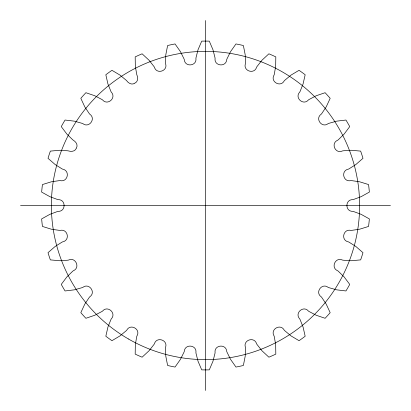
<?xml version="1.0" encoding="UTF-8"?>
<svg xmlns="http://www.w3.org/2000/svg" width="411" height="411" viewBox="0 0 411 411"><rect width="100%" height="100%" fill="white"/><g stroke="black" fill="none" stroke-linecap="round" stroke-linejoin="round"><path stroke-width="0.62" d="M76.477 147.945C78.203 144.975 75.896 141.667 73.271 140.208A25.713 25.713 0 0 1 72.675 139.75L66.901 134.114L61.27 126.603A164.4 164.4 0 0 1 65.056 120.043L74.376 121.163L82.143 123.346A25.713 25.713 0 0 1 82.842 123.634C89.074 128.54 96.328 118.553 89.737 114.145A25.713 25.713 0 0 1 89.249 113.57L84.774 106.855L80.823 98.337A164.4 164.4 0 0 1 85.894 92.711L94.777 95.742L101.923 99.498A25.713 25.713 0 0 1 102.544 99.919C107.615 106.017 116.791 97.756 111.258 92.069A25.713 25.713 0 0 1 110.903 91.406L107.918 83.911L105.827 74.761A164.4 164.4 0 0 1 111.956 70.307L120.017 75.121L126.223 80.279A25.713 25.713 0 0 1 126.742 80.818C128.468 83.279 131.998 85.231 134.772 83.197M76.389 148.13C75.341 151.402 71.339 151.895 68.498 150.924A25.713 25.713 0 0 0 67.758 150.791L59.708 150.267L50.358 151.109A164.4 164.4 0 0 0 48.015 158.312L55.089 164.487L61.907 168.803A25.713 25.713 0 0 0 62.585 169.127C70.404 170.473 67.836 182.551 60.145 180.599A25.713 25.713 0 0 0 59.395 180.624L51.411 181.785L42.441 184.554A164.4 164.4 0 0 0 41.65 192.086L49.849 196.658L57.417 199.458A25.713 25.713 0 0 0 58.146 199.638C66.073 199.325 66.073 211.675 58.146 211.367A25.713 25.713 0 0 0 57.417 211.542L49.849 214.342L41.65 218.914A164.4 164.4 0 0 0 42.441 226.446L51.411 229.215L59.395 230.376A25.713 25.713 0 0 0 60.145 230.401C67.836 228.449 70.404 240.527 62.585 241.874A25.713 25.713 0 0 0 61.907 242.197L55.089 246.513L48.015 252.688A164.4 164.4 0 0 0 50.358 259.891L59.708 260.733L67.758 260.209A25.713 25.713 0 0 0 68.498 260.076C75.614 256.572 80.638 267.849 73.271 270.792A25.713 25.713 0 0 0 72.675 271.25L66.901 276.886L61.27 284.397A164.4 164.4 0 0 0 65.056 290.957L74.376 289.837L82.143 287.654A25.713 25.713 0 0 0 82.842 287.366C89.074 282.46 96.328 292.447 89.737 296.855A25.713 25.713 0 0 0 89.249 297.43L84.774 304.145L80.823 312.663A164.4 164.4 0 0 0 85.894 318.289L94.777 315.258L101.923 311.502A25.713 25.713 0 0 0 102.544 311.081C107.615 304.983 116.791 313.244 111.258 318.931A25.713 25.713 0 0 0 110.903 319.594L107.918 327.089L105.827 336.239A164.4 164.4 0 0 0 111.956 340.693L120.017 335.879L126.223 330.721A25.713 25.713 0 0 0 126.742 330.182C130.441 323.159 141.132 329.334 136.904 336.044A25.713 25.713 0 0 0 136.693 336.768L135.332 344.721L135.188 354.107A164.4 164.4 0 0 0 142.108 357.19L148.993 350.804L153.991 344.469A25.713 25.713 0 0 0 154.387 343.827C156.545 336.193 168.284 340.01 165.541 347.454A25.713 25.713 0 0 0 165.489 348.204L165.808 356.265L167.621 365.477A164.4 164.4 0 0 0 175.035 367.054L180.439 359.373L184.01 352.14A25.713 25.713 0 0 0 184.267 351.436C184.786 343.519 197.064 344.808 195.929 352.659A25.713 25.713 0 0 0 196.032 353.403L198.025 361.223L201.714 369.859A164.4 164.4 0 0 0 209.286 369.859L212.975 361.223L214.968 353.403A25.713 25.713 0 0 0 215.071 352.659C213.936 344.808 226.214 343.519 226.733 351.436A25.713 25.713 0 0 0 226.99 352.14L230.561 359.373L235.965 367.054A164.4 164.4 0 0 0 243.379 365.477L245.192 356.265L245.511 348.204A25.713 25.713 0 0 0 245.459 347.454C242.716 340.01 254.455 336.193 256.613 343.827A25.713 25.713 0 0 0 257.009 344.469L262.007 350.804L268.892 357.19A164.4 164.4 0 0 0 275.812 354.107L275.668 344.721L274.307 336.768A25.713 25.713 0 0 0 274.096 336.044C269.868 329.334 280.559 323.159 284.258 330.182A25.713 25.713 0 0 0 284.777 330.721L290.983 335.879L299.044 340.693A164.4 164.4 0 0 0 305.173 336.239L303.082 327.089L300.097 319.594A25.713 25.713 0 0 0 299.742 318.931C294.209 313.244 303.385 304.983 308.456 311.081A25.713 25.713 0 0 0 309.077 311.502L316.223 315.258L325.106 318.289A164.4 164.4 0 0 0 330.177 312.663L326.226 304.145L321.751 297.43A25.713 25.713 0 0 0 321.263 296.855C314.672 292.447 321.926 282.46 328.158 287.366A25.713 25.713 0 0 0 328.857 287.654L336.624 289.837L345.944 290.957A164.4 164.4 0 0 0 349.73 284.397L344.099 276.886L338.325 271.25A25.713 25.713 0 0 0 337.729 270.792C330.362 267.849 335.386 256.572 342.502 260.076A25.713 25.713 0 0 0 343.242 260.209L351.292 260.733L360.642 259.891A164.4 164.4 0 0 0 362.985 252.688L355.911 246.513L349.093 242.197A25.713 25.713 0 0 0 348.415 241.874C340.596 240.527 343.164 228.449 350.855 230.401A25.713 25.713 0 0 0 351.605 230.376L359.589 229.215L368.559 226.446A164.4 164.4 0 0 0 369.35 218.914L361.151 214.342L353.583 211.542A25.713 25.713 0 0 0 352.854 211.362C344.927 211.675 344.927 199.325 352.854 199.633A25.713 25.713 0 0 0 353.583 199.458L361.151 196.658L369.35 192.086A164.4 164.4 0 0 0 368.559 184.554L359.589 181.785L351.605 180.624A25.713 25.713 0 0 0 350.855 180.599C343.164 182.551 340.596 170.473 348.415 169.127A25.713 25.713 0 0 0 349.093 168.803L355.911 164.487L362.985 158.312A164.4 164.4 0 0 0 360.642 151.109L351.292 150.267L343.242 150.791A25.713 25.713 0 0 0 342.502 150.924C335.386 154.428 330.362 143.151 337.729 140.208A25.713 25.713 0 0 0 338.325 139.75L344.099 134.114L349.73 126.603A164.4 164.4 0 0 0 345.944 120.043L336.624 121.163L328.857 123.346A25.713 25.713 0 0 0 328.158 123.634C321.926 128.54 314.672 118.553 321.263 114.145A25.713 25.713 0 0 0 321.751 113.57L326.226 106.855L330.177 98.337A164.4 164.4 0 0 0 325.106 92.711L316.223 95.742L309.077 99.498A25.713 25.713 0 0 0 308.456 99.919C303.385 106.017 294.209 97.756 299.742 92.069A25.713 25.713 0 0 0 300.097 91.406L303.082 83.911L305.173 74.761A164.4 164.4 0 0 0 299.044 70.307L290.983 75.121L284.777 80.279A25.713 25.713 0 0 0 284.258 80.818C280.559 87.841 269.868 81.666 274.096 74.956A25.713 25.713 0 0 0 274.307 74.232L275.668 66.279L275.812 56.893A164.4 164.4 0 0 0 268.892 53.81L262.007 60.196L257.009 66.531A25.713 25.713 0 0 0 256.613 67.173C254.455 74.807 242.716 70.99 245.459 63.546A25.713 25.713 0 0 0 245.511 62.796L245.192 54.735L243.379 45.523A164.4 164.4 0 0 0 235.965 43.946L230.561 51.627L226.99 58.86A25.713 25.713 0 0 0 226.733 59.564C226.214 67.481 213.936 66.192 215.071 58.341A25.713 25.713 0 0 0 214.968 57.597L212.975 49.777L209.286 41.141A164.4 164.4 0 0 0 201.714 41.141L198.025 49.777L196.032 57.597A25.713 25.713 0 0 0 195.929 58.341C197.064 66.192 184.786 67.481 184.267 59.564A25.713 25.713 0 0 0 184.01 58.86L180.439 51.627L175.035 43.946A164.4 164.4 0 0 0 167.621 45.523L165.808 54.735L165.489 62.796A25.713 25.713 0 0 0 165.541 63.546C168.284 70.99 156.545 74.807 154.387 67.173A25.713 25.713 0 0 0 153.991 66.531L148.993 60.196L142.108 53.81A164.4 164.4 0 0 0 135.188 56.893L135.332 66.279L136.693 74.232A25.713 25.713 0 0 0 136.904 74.956C138.168 77.679 138.091 81.712 134.947 83.094M20.55 205.5L390.45 205.5M205.5 20.55L205.5 390.45M128.438 338.977A154.125 154.125 0 0 0 359.625 205.5A154.125 154.125 0 0 0 128.438 72.023A154.125 154.125 0 0 0 128.438 338.977"/></g></svg>
